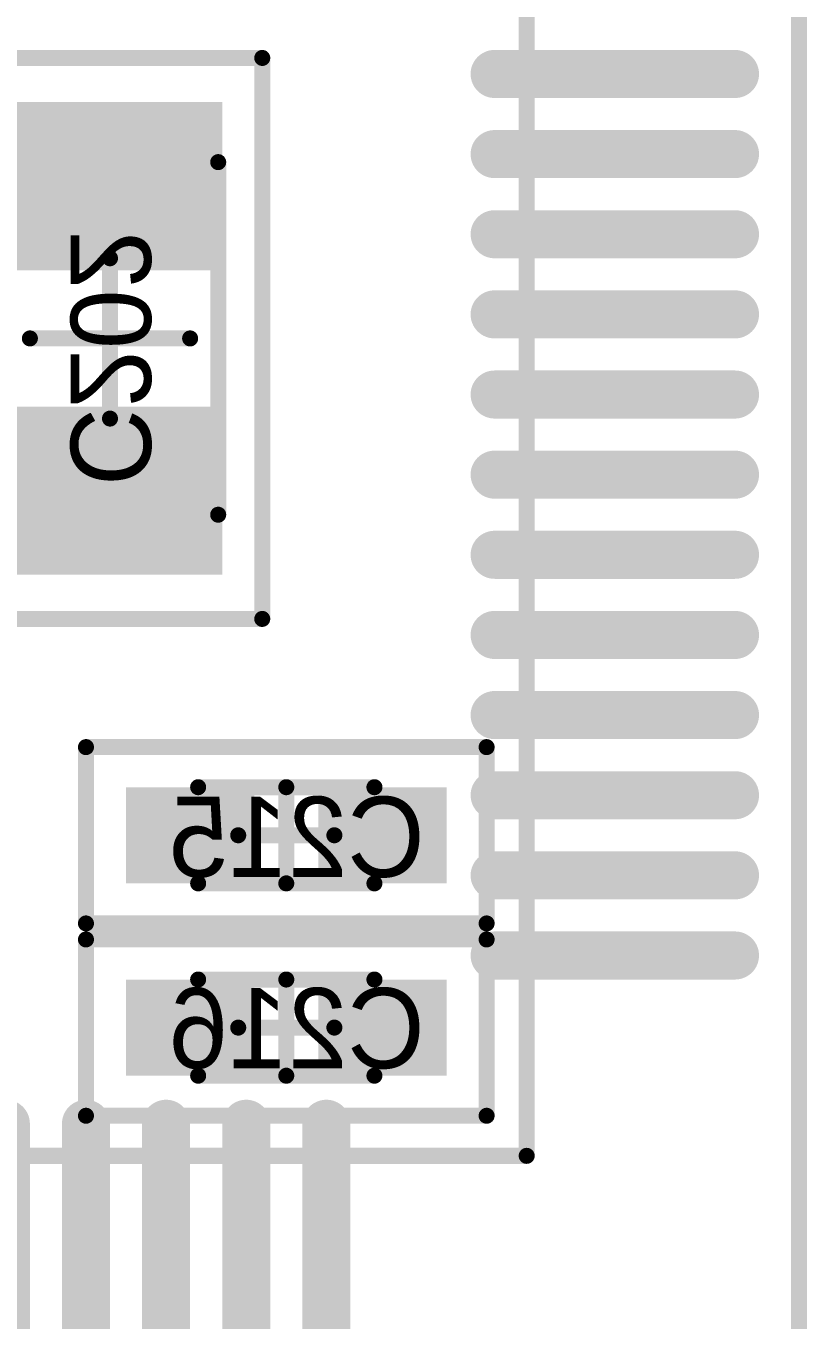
# Model space of a CAD drawing. Header units: millimetres. Extents: x 33.3 to 111.9, y 29.8 to 74.8.
# Drawn here: x 59.84 to 64.72, y 47.37 to 55.45 of the extents above; entities that cross this region are included whole.
import ezdxf

# ---------------------------------------------------------------- set-up
doc = ezdxf.new("R2010")
doc.units = ezdxf.units.MM
for name, color, linetype in [('BottomLayer', 5, 'Continuous'), ('BottomOverlay', 54, 'Continuous'), ('BottomPaste', 16, 'Continuous'), ('Mechanical13', 56, 'Continuous'), ('Mechanical14', 56, 'Continuous'), ('Mechanical15', 56, 'Continuous'), ('Mechanical16', 56, 'Continuous'), ('Mechanical17', 56, 'Continuous'), ('TopLayer', 1, 'Continuous'), ('TopPaste', 8, 'Continuous')]:
    doc.layers.add(name, color=color, linetype=linetype)

# ---------------------------------------------------------------- blocks, each defined once
blk = doc.blocks.new('TQFP64_N_19')
at = {"layer": 'Mechanical13', "const_width": 0.1}
for points in [[(5, -5), (5, 5)], [(-5, -5), (5, -5)]]:
    blk.add_lwpolyline(points, dxfattribs=at)
at = {"layer": 'Mechanical13', "const_width": 0.05}
blk.add_lwpolyline([(4.975, -5, 1), (5.025, -5, 1)], format="xyb", close=True, dxfattribs=at)
blk.add_lwpolyline([(4.975, -5, 1), (5.025, -5, 1)], format="xyb", close=True, dxfattribs=at)
at = {"layer": 'Mechanical15', "const_width": 0.1}
blk.add_lwpolyline([(6.7, -6.7), (6.7, 6.7)], dxfattribs=at)
at = {"layer": 'TopLayer', "const_width": 0.3}
for points in [[(4.8, 1.75), (6.3, 1.75)], [(4.8, 1.25), (6.3, 1.25)], [(4.8, 0.75), (6.3, 0.75)], [(4.8, 0.25), (6.3, 0.25)], [(4.8, -0.25), (6.3, -0.25)], [(4.8, -0.75), (6.3, -0.75)], [(4.8, -1.25), (6.3, -1.25)], [(4.8, -1.75), (6.3, -1.75)], [(4.8, -2.25), (6.3, -2.25)], [(4.8, -2.75), (6.3, -2.75)], [(4.8, -3.25), (6.3, -3.25)], [(4.8, -3.75), (6.3, -3.75)], [(1.75, -4.8), (1.75, -6.3)], [(2.25, -4.8), (2.25, -6.3)], [(2.75, -4.8), (2.75, -6.3)], [(3.25, -4.8), (3.25, -6.3)], [(3.75, -4.8), (3.75, -6.3)]]:
    blk.add_lwpolyline(points, dxfattribs=at)
at = {"layer": 'TopLayer', "const_width": 0.15}
for points in [[(4.725, 1.75, 1), (4.875, 1.75, 1)], [(6.225, 1.75, 1), (6.375, 1.75, 1)], [(4.725, 1.25, 1), (4.875, 1.25, 1)], [(6.225, 1.25, 1), (6.375, 1.25, 1)], [(4.725, 0.75, 1), (4.875, 0.75, 1)], [(6.225, 0.75, 1), (6.375, 0.75, 1)], [(4.725, 0.25, 1), (4.875, 0.25, 1)], [(6.225, 0.25, 1), (6.375, 0.25, 1)], [(4.725, -0.25, 1), (4.875, -0.25, 1)], [(6.225, -0.25, 1), (6.375, -0.25, 1)], [(4.725, -0.75, 1), (4.875, -0.75, 1)], [(6.225, -0.75, 1), (6.375, -0.75, 1)], [(4.725, -1.25, 1), (4.875, -1.25, 1)], [(6.225, -1.25, 1), (6.375, -1.25, 1)], [(4.725, -1.75, 1), (4.875, -1.75, 1)], [(6.225, -1.75, 1), (6.375, -1.75, 1)], [(4.725, -2.25, 1), (4.875, -2.25, 1)], [(6.225, -2.25, 1), (6.375, -2.25, 1)], [(4.725, -2.75, 1), (4.875, -2.75, 1)], [(6.225, -2.75, 1), (6.375, -2.75, 1)], [(4.725, -3.25, 1), (4.875, -3.25, 1)], [(6.225, -3.25, 1), (6.375, -3.25, 1)], [(4.725, -3.75, 1), (4.875, -3.75, 1)], [(6.225, -3.75, 1), (6.375, -3.75, 1)], [(1.675, -4.8, 1), (1.825, -4.8, 1)], [(2.175, -4.8, 1), (2.325, -4.8, 1)], [(2.675, -4.8, 1), (2.825, -4.8, 1)], [(3.175, -4.8, 1), (3.325, -4.8, 1)], [(3.675, -4.8, 1), (3.825, -4.8, 1)]]:
    blk.add_lwpolyline(points, format="xyb", close=True, dxfattribs=at)
at = {"layer": 'TopPaste', "const_width": 0.3}
for points in [[(4.8, 1.75), (6.3, 1.75)], [(4.8, 1.25), (6.3, 1.25)], [(4.8, 0.75), (6.3, 0.75)], [(4.8, 0.25), (6.3, 0.25)], [(4.8, -0.25), (6.3, -0.25)], [(4.8, -0.75), (6.3, -0.75)], [(4.8, -1.25), (6.3, -1.25)], [(4.8, -1.75), (6.3, -1.75)], [(4.8, -2.25), (6.3, -2.25)], [(4.8, -2.75), (6.3, -2.75)], [(4.8, -3.25), (6.3, -3.25)], [(4.8, -3.75), (6.3, -3.75)], [(1.75, -4.8), (1.75, -6.3)], [(2.25, -4.8), (2.25, -6.3)], [(2.75, -4.8), (2.75, -6.3)], [(3.25, -4.8), (3.25, -6.3)], [(3.75, -4.8), (3.75, -6.3)]]:
    blk.add_lwpolyline(points, dxfattribs=at)
at = {"layer": 'TopPaste', "const_width": 0.15}
for points in [[(4.725, 1.75, 1), (4.875, 1.75, 1)], [(6.225, 1.75, 1), (6.375, 1.75, 1)], [(4.725, 1.25, 1), (4.875, 1.25, 1)], [(6.225, 1.25, 1), (6.375, 1.25, 1)], [(4.725, 0.75, 1), (4.875, 0.75, 1)], [(6.225, 0.75, 1), (6.375, 0.75, 1)], [(4.725, 0.25, 1), (4.875, 0.25, 1)], [(6.225, 0.25, 1), (6.375, 0.25, 1)], [(4.725, -0.25, 1), (4.875, -0.25, 1)], [(6.225, -0.25, 1), (6.375, -0.25, 1)], [(4.725, -0.75, 1), (4.875, -0.75, 1)], [(6.225, -0.75, 1), (6.375, -0.75, 1)], [(4.725, -1.25, 1), (4.875, -1.25, 1)], [(6.225, -1.25, 1), (6.375, -1.25, 1)], [(4.725, -1.75, 1), (4.875, -1.75, 1)], [(6.225, -1.75, 1), (6.375, -1.75, 1)], [(4.725, -2.25, 1), (4.875, -2.25, 1)], [(6.225, -2.25, 1), (6.375, -2.25, 1)], [(4.725, -2.75, 1), (4.875, -2.75, 1)], [(6.225, -2.75, 1), (6.375, -2.75, 1)], [(4.725, -3.25, 1), (4.875, -3.25, 1)], [(6.225, -3.25, 1), (6.375, -3.25, 1)], [(4.725, -3.75, 1), (4.875, -3.75, 1)], [(6.225, -3.75, 1), (6.375, -3.75, 1)], [(1.675, -4.8, 1), (1.825, -4.8, 1)], [(2.175, -4.8, 1), (2.325, -4.8, 1)], [(2.675, -4.8, 1), (2.825, -4.8, 1)], [(3.175, -4.8, 1), (3.325, -4.8, 1)], [(3.675, -4.8, 1), (3.825, -4.8, 1)]]:
    blk.add_lwpolyline(points, format="xyb", close=True, dxfattribs=at)
blk = doc.blocks.new('CAPC0402_1005__N_B_323')
at = {"layer": 'BottomLayer'}
for points in [[(-1, 0.3), (-1, -0.3), (-0.2, 0.3), (-0.2, -0.3)], [(0.2, 0.3), (0.2, -0.3), (1, 0.3), (1, -0.3)]]:
    blk.add_solid(points, dxfattribs=at)
at = {"layer": 'BottomPaste'}
for points in [[(-1, 0.3), (-1, -0.3), (-0.2, 0.3), (-0.2, -0.3)], [(0.2, 0.3), (0.2, -0.3), (1, 0.3), (1, -0.3)]]:
    blk.add_solid(points, dxfattribs=at)
at = {"layer": 'Mechanical14', "const_width": 0.1}
for points in [[(-0.55, 0.3), (0.55, 0.3)], [(-0.55, -0.3), (-0.55, 0.3)], [(0.55, -0.3), (0.55, 0.3)], [(-0.55, -0.3), (0.55, -0.3)]]:
    blk.add_lwpolyline(points, dxfattribs=at)
at = {"layer": 'Mechanical14', "const_width": 0.05}
for points in [[(-0.575, 0.3, 1), (-0.525, 0.3, 1)], [(-0.575, 0.3, 1), (-0.525, 0.3, 1)], [(0.525, 0.3, 1), (0.575, 0.3, 1)], [(0.525, 0.3, 1), (0.575, 0.3, 1)], [(-0.575, -0.3, 1), (-0.525, -0.3, 1)], [(-0.575, -0.3, 1), (-0.525, -0.3, 1)], [(0.525, -0.3, 1), (0.575, -0.3, 1)], [(0.525, -0.3, 1), (0.575, -0.3, 1)]]:
    blk.add_lwpolyline(points, format="xyb", close=True, dxfattribs=at)
at = {"layer": 'Mechanical16', "const_width": 0.1}
for points in [[(-1.25, 0.55), (1.25, 0.55)], [(-1.25, -0.55), (-1.25, 0.55)], [(1.25, -0.55), (1.25, 0.55)], [(-1.25, -0.55), (1.25, -0.55)]]:
    blk.add_lwpolyline(points, dxfattribs=at)
at = {"layer": 'Mechanical16', "const_width": 0.05}
for points in [[(-1.275, 0.55, 1), (-1.225, 0.55, 1)], [(-1.275, 0.55, 1), (-1.225, 0.55, 1)], [(1.225, 0.55, 1), (1.275, 0.55, 1)], [(1.225, 0.55, 1), (1.275, 0.55, 1)], [(-1.275, -0.55, 1), (-1.225, -0.55, 1)], [(-1.275, -0.55, 1), (-1.225, -0.55, 1)], [(1.225, -0.55, 1), (1.275, -0.55, 1)], [(1.225, -0.55, 1), (1.275, -0.55, 1)]]:
    blk.add_lwpolyline(points, format="xyb", close=True, dxfattribs=at)
at = {"layer": 'Mechanical17', "const_width": 0.1}
for points in [[(0, -0.3), (0, 0.3)], [(-0.3, 0), (0.3, 0)]]:
    blk.add_lwpolyline(points, dxfattribs=at)
at = {"layer": 'Mechanical17', "const_width": 0.05}
for points in [[(-0.025, 0.3, 1), (0.025, 0.3, 1)], [(-0.325, 0, 1), (-0.275, 0, 1)], [(0.275, 0, 1), (0.325, 0, 1)], [(-0.025, -0.3, 1), (0.025, -0.3, 1)]]:
    blk.add_lwpolyline(points, format="xyb", close=True, dxfattribs=at)
blk = doc.blocks.new('CAPC0402_1005__N_B_324')
at = {"layer": 'BottomLayer'}
for points in [[(-1, 0.3), (-1, -0.3), (-0.2, 0.3), (-0.2, -0.3)], [(0.2, 0.3), (0.2, -0.3), (1, 0.3), (1, -0.3)]]:
    blk.add_solid(points, dxfattribs=at)
at = {"layer": 'BottomPaste'}
for points in [[(-1, 0.3), (-1, -0.3), (-0.2, 0.3), (-0.2, -0.3)], [(0.2, 0.3), (0.2, -0.3), (1, 0.3), (1, -0.3)]]:
    blk.add_solid(points, dxfattribs=at)
at = {"layer": 'Mechanical14', "const_width": 0.1}
for points in [[(-0.55, 0.3), (0.55, 0.3)], [(-0.55, -0.3), (-0.55, 0.3)], [(0.55, -0.3), (0.55, 0.3)], [(-0.55, -0.3), (0.55, -0.3)]]:
    blk.add_lwpolyline(points, dxfattribs=at)
at = {"layer": 'Mechanical14', "const_width": 0.05}
for points in [[(-0.575, 0.3, 1), (-0.525, 0.3, 1)], [(-0.575, 0.3, 1), (-0.525, 0.3, 1)], [(0.525, 0.3, 1), (0.575, 0.3, 1)], [(0.525, 0.3, 1), (0.575, 0.3, 1)], [(-0.575, -0.3, 1), (-0.525, -0.3, 1)], [(-0.575, -0.3, 1), (-0.525, -0.3, 1)], [(0.525, -0.3, 1), (0.575, -0.3, 1)], [(0.525, -0.3, 1), (0.575, -0.3, 1)]]:
    blk.add_lwpolyline(points, format="xyb", close=True, dxfattribs=at)
at = {"layer": 'Mechanical16', "const_width": 0.1}
for points in [[(-1.25, 0.55), (1.25, 0.55)], [(-1.25, -0.55), (-1.25, 0.55)], [(1.25, -0.55), (1.25, 0.55)], [(-1.25, -0.55), (1.25, -0.55)]]:
    blk.add_lwpolyline(points, dxfattribs=at)
at = {"layer": 'Mechanical16', "const_width": 0.05}
for points in [[(-1.275, 0.55, 1), (-1.225, 0.55, 1)], [(-1.275, 0.55, 1), (-1.225, 0.55, 1)], [(1.225, 0.55, 1), (1.275, 0.55, 1)], [(1.225, 0.55, 1), (1.275, 0.55, 1)], [(-1.275, -0.55, 1), (-1.225, -0.55, 1)], [(-1.275, -0.55, 1), (-1.225, -0.55, 1)], [(1.225, -0.55, 1), (1.275, -0.55, 1)], [(1.225, -0.55, 1), (1.275, -0.55, 1)]]:
    blk.add_lwpolyline(points, format="xyb", close=True, dxfattribs=at)
at = {"layer": 'Mechanical17', "const_width": 0.1}
for points in [[(0, -0.3), (0, 0.3)], [(-0.3, 0), (0.3, 0)]]:
    blk.add_lwpolyline(points, dxfattribs=at)
at = {"layer": 'Mechanical17', "const_width": 0.05}
for points in [[(-0.025, 0.3, 1), (0.025, 0.3, 1)], [(-0.325, 0, 1), (-0.275, 0, 1)], [(0.275, 0, 1), (0.325, 0, 1)], [(-0.025, -0.3, 1), (0.025, -0.3, 1)]]:
    blk.add_lwpolyline(points, format="xyb", close=True, dxfattribs=at)
blk = doc.blocks.new('CAPC0805_2012__N_B_337')
at = {"layer": 'BottomLayer'}
for points in [[(-1.475, 0.7), (-1.475, -0.7), (-0.425, 0.7), (-0.425, -0.7)], [(0.425, 0.7), (0.425, -0.7), (1.475, 0.7), (1.475, -0.7)]]:
    blk.add_solid(points, dxfattribs=at)
at = {"layer": 'BottomPaste'}
for points in [[(-1.475, 0.7), (-1.475, -0.7), (-0.425, 0.7), (-0.425, -0.7)], [(0.425, 0.7), (0.425, -0.7), (1.475, 0.7), (1.475, -0.7)]]:
    blk.add_solid(points, dxfattribs=at)
at = {"layer": 'Mechanical14', "const_width": 0.1}
for points in [[(-1.1, 0.675), (-1.1, -0.675)], [(-1.1, 0.675), (1.1, 0.675)], [(1.1, 0.675), (1.1, -0.675)], [(-1.1, -0.675), (1.1, -0.675)]]:
    blk.add_lwpolyline(points, dxfattribs=at)
at = {"layer": 'Mechanical14', "const_width": 0.05}
for points in [[(-1.125, 0.675, 1), (-1.075, 0.675, 1)], [(-1.125, 0.675, 1), (-1.075, 0.675, 1)], [(1.075, 0.675, 1), (1.125, 0.675, 1)], [(1.075, 0.675, 1), (1.125, 0.675, 1)], [(-1.125, -0.675, 1), (-1.075, -0.675, 1)], [(-1.125, -0.675, 1), (-1.075, -0.675, 1)], [(1.075, -0.675, 1), (1.125, -0.675, 1)], [(1.075, -0.675, 1), (1.125, -0.675, 1)]]:
    blk.add_lwpolyline(points, format="xyb", close=True, dxfattribs=at)
at = {"layer": 'Mechanical16', "const_width": 0.1}
for points in [[(-1.75, 0.95), (-1.75, -0.95)], [(-1.75, 0.95), (1.75, 0.95)], [(1.75, 0.95), (1.75, -0.95)], [(-1.75, -0.95), (1.75, -0.95)]]:
    blk.add_lwpolyline(points, dxfattribs=at)
at = {"layer": 'Mechanical16', "const_width": 0.05}
for points in [[(-1.775, 0.95, 1), (-1.725, 0.95, 1)], [(-1.775, 0.95, 1), (-1.725, 0.95, 1)], [(1.725, 0.95, 1), (1.775, 0.95, 1)], [(1.725, 0.95, 1), (1.775, 0.95, 1)], [(-1.775, -0.95, 1), (-1.725, -0.95, 1)], [(-1.775, -0.95, 1), (-1.725, -0.95, 1)], [(1.725, -0.95, 1), (1.775, -0.95, 1)], [(1.725, -0.95, 1), (1.775, -0.95, 1)]]:
    blk.add_lwpolyline(points, format="xyb", close=True, dxfattribs=at)
at = {"layer": 'Mechanical17', "const_width": 0.1}
for points in [[(0, 0.5), (0, -0.5)], [(-0.5, 0), (0.5, 0)]]:
    blk.add_lwpolyline(points, dxfattribs=at)
at = {"layer": 'Mechanical17', "const_width": 0.05}
for points in [[(-0.025, 0.5, 1), (0.025, 0.5, 1)], [(-0.525, 0, 1), (-0.475, 0, 1)], [(0.475, 0, 1), (0.525, 0, 1)], [(-0.025, -0.5, 1), (0.025, -0.5, 1)]]:
    blk.add_lwpolyline(points, format="xyb", close=True, dxfattribs=at)

msp = doc.modelspace()

# ---------------------------------------------------------------- block references
msp.add_blockref('TQFP64_N_19', (57.967, 53.399))
for name, p, rotation in [('CAPC0805_2012__N_B_337', (60.367, 53.499), 90), ('CAPC0402_1005__N_B_324', (61.467, 50.399), 360), ('CAPC0402_1005__N_B_323', (61.467, 49.199), 360)]:
    msp.add_blockref(name, p, dxfattribs=dict(rotation=rotation))

# ---------------------------------------------------------------- texts
at = {"layer": 'BottomOverlay', "text_generation_flag": 2}
msp.add_text('C202', height=0.5, rotation=270, dxfattribs=at).set_placement((60.1218, 52.578))
for s, p in [('C215', (62.3316, 50.1396)), ('C216', (62.3316, 48.9458))]:
    msp.add_text(s, height=0.5, dxfattribs=at).set_placement(p)

doc.saveas('drawing.dxf')
